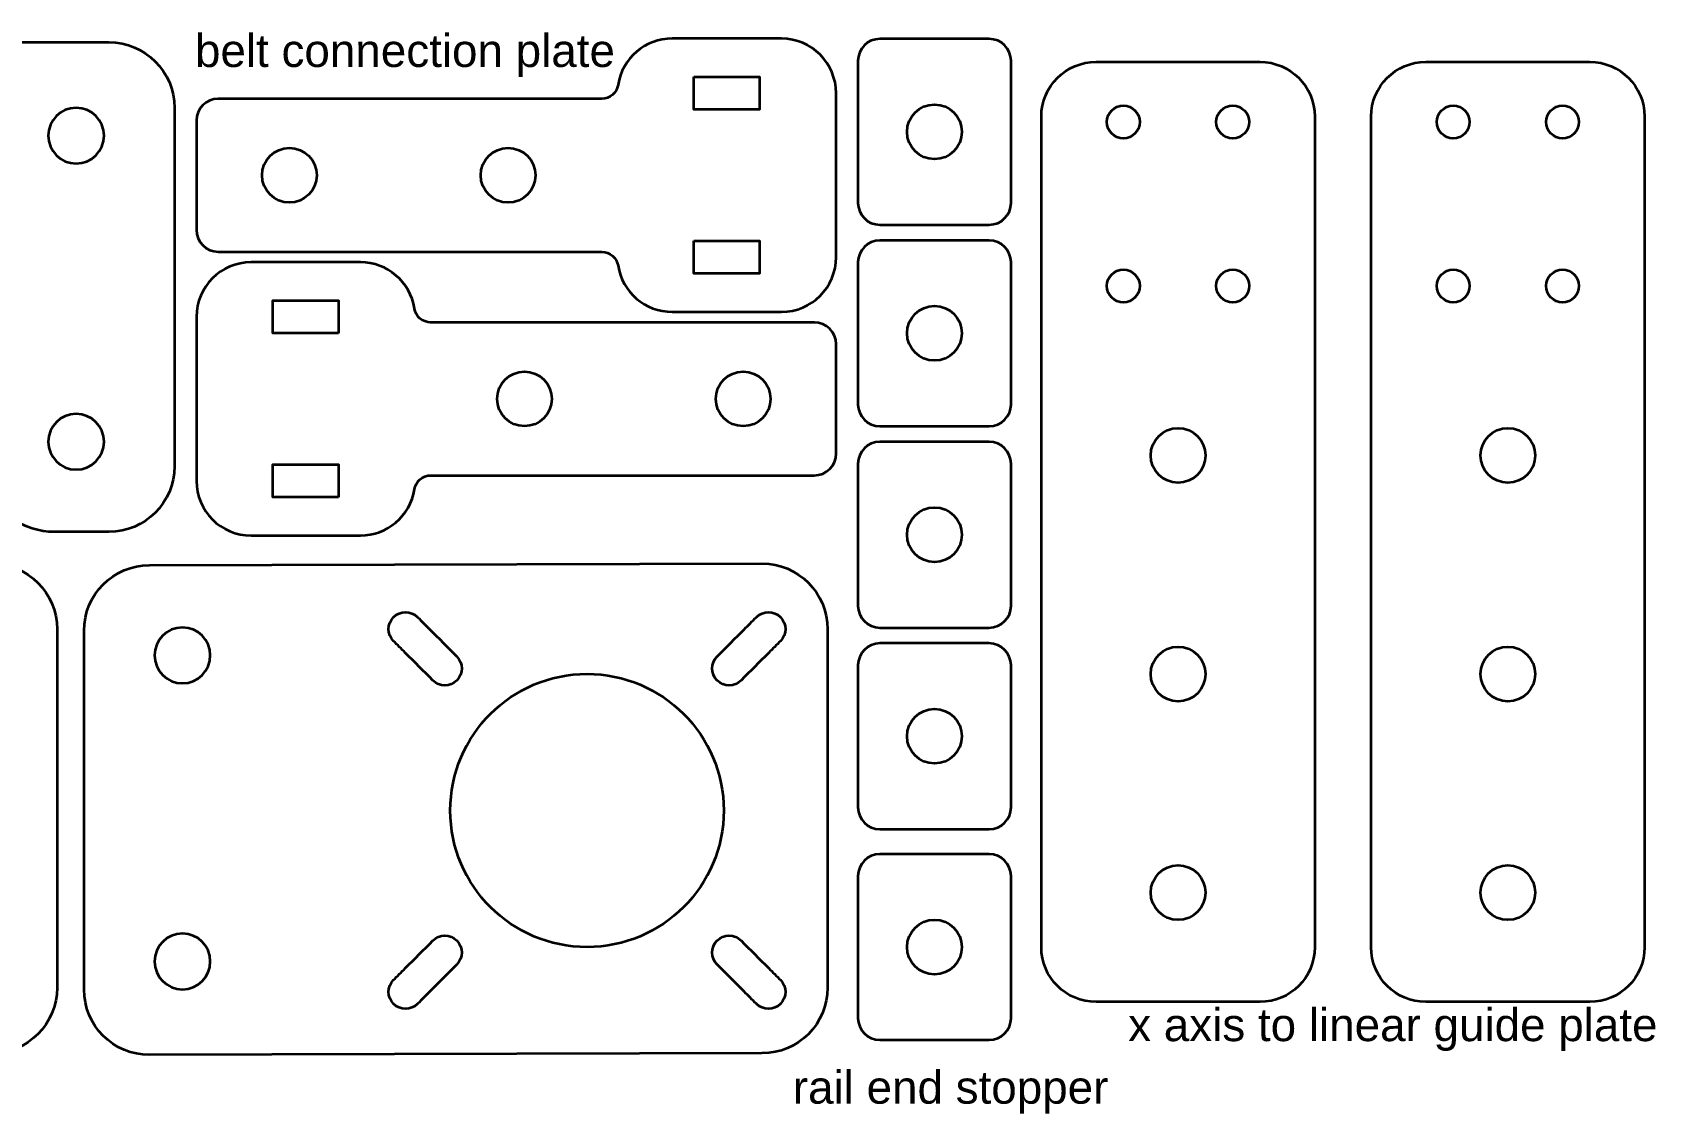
# Model space of a CAD drawing. Header units: millimetres. Extents: x -145 to 145, y 8 to 206.
# Drawn here: x -3.2 to 145.2, y 107.2 to 206.1 of the extents above; entities that cross this region are included whole.
import ezdxf

# ---------------------------------------------------------------- set-up
doc = ezdxf.new("R2010")
doc.units = ezdxf.units.MM
doc.layers.add('cut', color=178, linetype='Continuous', true_color=0x000000)
doc.layers.add('text', color=178, linetype='Continuous', true_color=0x000000)
doc.styles.add('Helvetica Neue Regular', font='')
doc.styles.get('Helvetica Neue Regular').set_extended_font_data('Helvetica Neue')

msp = doc.modelspace()

# ---------------------------------------------------------------- linework, layer by layer
at = {"layer": 'cut', "color": 178, "lineweight": 35, "true_color": 0x000000}
for p, q in [((84.28, 205.53), (74.28, 205.53)), ((72.28, 203.53), (72.28, 190.53)), ((86.28, 190.53), (86.28, 203.53)), ((74.28, 188.53), (84.28, 188.53)), ((84.28, 187.1), (74.28, 187.1)), ((72.28, 185.1), (72.28, 172.1)), ((86.28, 172.1), (86.28, 185.1)), ((74.28, 170.1), (84.28, 170.1)), ((84.28, 168.67), (74.28, 168.67)), ((72.28, 166.67), (72.28, 153.67)), ((86.28, 153.67), (86.28, 166.67)), ((74.28, 151.67), (84.28, 151.67)), ((84.28, 150.24), (74.28, 150.24)), ((72.28, 148.24), (72.28, 135.24)), ((86.28, 135.24), (86.28, 148.24)), ((74.28, 133.24), (84.28, 133.24)), ((84.28, 130.95), (74.28, 130.95)), ((72.28, 128.95), (72.28, 115.95)), ((86.28, 115.95), (86.28, 128.95)), ((74.28, 113.95), (84.28, 113.95))]:
    msp.add_line(p, q, dxfattribs=at)
for points in [[(57.28, 202.06), (63.28, 202.06), (63.28, 199.06), (57.28, 199.06)], [(57.28, 187.06), (63.28, 187.06), (63.28, 184.06), (57.28, 184.06)], [(24.78, 178.6), (18.78, 178.6), (18.78, 181.6), (24.78, 181.6)], [(24.78, 163.6), (18.78, 163.6), (18.78, 166.6), (24.78, 166.6)]]:
    msp.add_lwpolyline(points, close=True, dxfattribs=at)
for points, knots in [([(3.78, 205.23), (3.78, 205.23), (-42.07, 205.23), (-42.07, 205.23), (-45.39, 205.23), (-48.07, 202.54), (-48.07, 199.23), (-48.07, 199.23), (-48.07, 194.26), (-48.07, 194.26), (-48.07, 192.45), (-47.18, 190.76), (-45.7, 189.73), (-45.7, 189.73), (-5.13, 161.67), (-5.13, 161.67), (-3.97, 160.86), (-2.59, 160.43), (-1.18, 160.43), (-1.18, 160.43), (3.78, 160.43), (3.78, 160.43), (7.09, 160.43), (9.78, 163.12), (9.78, 166.43), (9.78, 166.43), (9.78, 199.23), (9.78, 199.23), (9.78, 202.54), (7.09, 205.23), (3.78, 205.23)], [0, 0, 0, 0, 1, 1, 1, 2, 2, 2, 3, 3, 3, 4, 4, 4, 5, 5, 5, 6, 6, 6, 7, 7, 7, 8, 8, 8, 9, 9, 9, 10, 10, 10, 10]), ([(13.77, 186.06), (25.46, 186.06), (37.16, 186.06), (48.86, 186.06), (49.59, 186.06), (50.22, 185.52), (50.34, 184.79), (50.72, 182.36), (52.81, 180.56), (55.28, 180.56), (58.61, 180.56), (61.94, 180.56), (65.28, 180.56), (68.04, 180.56), (70.28, 182.8), (70.28, 185.56), (70.28, 190.56), (70.28, 195.56), (70.28, 200.56), (70.28, 203.32), (68.04, 205.56), (65.28, 205.56), (61.94, 205.56), (58.61, 205.56), (55.28, 205.56), (52.81, 205.56), (50.72, 203.77), (50.34, 201.33), (50.22, 200.6), (49.59, 200.06), (48.86, 200.06), (37.16, 200.06), (25.47, 200.06), (13.78, 200.06), (12.67, 200.06), (11.78, 199.17), (11.78, 198.06), (11.78, 194.73), (11.78, 191.39), (11.78, 188.06), (11.78, 186.96), (12.67, 186.06), (13.78, 186.06)], [0, 0, 0, 0, 1, 1, 1, 2, 2, 2, 3, 3, 3, 4, 4, 4, 5, 5, 5, 6, 6, 6, 7, 7, 7, 8, 8, 8, 9, 9, 9, 10, 10, 10, 11, 11, 11, 12, 12, 12, 13, 13, 13, 14, 14, 14, 14]), ([(114.05, 198.43), (114.05, 201.19), (111.81, 203.43), (109.05, 203.43), (108.89, 203.43), (108.72, 203.43), (108.55, 203.43), (108.55, 203.43), (108.55, 203.43), (108.55, 203.43), (103.89, 203.43), (99.22, 203.43), (94.55, 203.43), (94.55, 203.43), (94.55, 203.43), (94.55, 203.43), (94.38, 203.43), (94.22, 203.43), (94.05, 203.43), (91.29, 203.43), (89.05, 201.19), (89.05, 198.43), (89.05, 196.43), (89.05, 124.43), (89.05, 122.43), (89.05, 119.67), (91.29, 117.43), (94.05, 117.43), (94.22, 117.43), (94.39, 117.43), (94.55, 117.43), (94.55, 117.43), (94.55, 117.43), (94.55, 117.43), (99.22, 117.43), (103.89, 117.43), (108.55, 117.43), (108.55, 117.43), (108.55, 117.43), (108.55, 117.43), (108.72, 117.43), (108.89, 117.43), (109.05, 117.43), (111.81, 117.43), (114.05, 119.67), (114.05, 122.43), (114.05, 124.43), (114.05, 196.43), (114.05, 198.43)], [0, 0, 0, 0, 1, 1, 1, 2, 2, 2, 3, 3, 3, 4, 4, 4, 5, 5, 5, 6, 6, 6, 7, 7, 7, 8, 8, 8, 9, 9, 9, 10, 10, 10, 11, 11, 11, 12, 12, 12, 13, 13, 13, 14, 14, 14, 15, 15, 15, 16, 16, 16, 16]), ([(144.21, 198.43), (144.21, 201.19), (141.97, 203.43), (139.21, 203.43), (139.04, 203.43), (138.87, 203.43), (138.71, 203.43), (138.71, 203.43), (138.71, 203.43), (138.71, 203.43), (134.04, 203.43), (129.37, 203.43), (124.71, 203.43), (124.71, 203.43), (124.71, 203.43), (124.71, 203.43), (124.54, 203.43), (124.37, 203.43), (124.21, 203.43), (121.45, 203.43), (119.21, 201.19), (119.21, 198.43), (119.21, 196.43), (119.21, 124.43), (119.21, 122.43), (119.21, 119.67), (121.45, 117.43), (124.21, 117.43), (124.37, 117.43), (124.54, 117.43), (124.71, 117.43), (124.71, 117.43), (124.71, 117.43), (124.71, 117.43), (129.37, 117.43), (134.04, 117.43), (138.71, 117.43), (138.71, 117.43), (138.71, 117.43), (138.71, 117.43), (138.87, 117.43), (139.04, 117.43), (139.21, 117.43), (141.97, 117.43), (144.21, 119.67), (144.21, 122.43), (144.21, 124.43), (144.21, 196.43), (144.21, 198.43)], [0, 0, 0, 0, 1, 1, 1, 2, 2, 2, 3, 3, 3, 4, 4, 4, 5, 5, 5, 6, 6, 6, 7, 7, 7, 8, 8, 8, 9, 9, 9, 10, 10, 10, 11, 11, 11, 12, 12, 12, 13, 13, 13, 14, 14, 14, 15, 15, 15, 16, 16, 16, 16]), ([(3.33, 196.68), (3.33, 195.27), (2.19, 194.13), (0.78, 194.13), (-0.63, 194.13), (-1.77, 195.27), (-1.77, 196.68), (-1.77, 198.09), (-0.63, 199.23), (0.78, 199.23), (2.19, 199.23), (3.33, 198.09), (3.33, 196.68)], [0, 0, 0, 0, 1, 1, 1, 2, 2, 2, 3, 3, 3, 4, 4, 4, 4]), ([(81.78, 197.03), (81.78, 198.41), (80.66, 199.53), (79.28, 199.53), (77.89, 199.53), (76.77, 198.41), (76.77, 197.03), (76.77, 195.65), (77.89, 194.53), (79.28, 194.53), (80.66, 194.53), (81.78, 195.65), (81.78, 197.03)], [0, 0, 0, 0, 1, 1, 1, 2, 2, 2, 3, 3, 3, 4, 4, 4, 4]), ([(96.55, 199.43), (95.72, 199.43), (95.05, 198.76), (95.05, 197.93), (95.05, 197.1), (95.72, 196.43), (96.55, 196.43), (97.38, 196.43), (98.05, 197.1), (98.05, 197.93), (98.05, 198.76), (97.38, 199.43), (96.55, 199.43)], [0, 0, 0, 0, 1, 1, 1, 2, 2, 2, 3, 3, 3, 4, 4, 4, 4]), ([(106.55, 199.43), (105.72, 199.43), (105.05, 198.76), (105.05, 197.93), (105.05, 197.1), (105.72, 196.43), (106.55, 196.43), (107.38, 196.43), (108.05, 197.1), (108.05, 197.93), (108.05, 198.76), (107.38, 199.43), (106.55, 199.43)], [0, 0, 0, 0, 1, 1, 1, 2, 2, 2, 3, 3, 3, 4, 4, 4, 4]), ([(126.71, 199.43), (125.88, 199.43), (125.21, 198.76), (125.21, 197.93), (125.21, 197.1), (125.88, 196.43), (126.71, 196.43), (127.54, 196.43), (128.21, 197.1), (128.21, 197.93), (128.21, 198.76), (127.54, 199.43), (126.71, 199.43)], [0, 0, 0, 0, 1, 1, 1, 2, 2, 2, 3, 3, 3, 4, 4, 4, 4]), ([(136.71, 199.43), (135.88, 199.43), (135.21, 198.76), (135.21, 197.93), (135.21, 197.1), (135.88, 196.43), (136.71, 196.43), (137.54, 196.43), (138.21, 197.1), (138.21, 197.93), (138.21, 198.76), (137.54, 199.43), (136.71, 199.43)], [0, 0, 0, 0, 1, 1, 1, 2, 2, 2, 3, 3, 3, 4, 4, 4, 4]), ([(20.28, 195.56), (18.9, 195.56), (17.78, 194.44), (17.78, 193.06), (17.78, 191.68), (18.9, 190.56), (20.28, 190.56), (21.66, 190.56), (22.78, 191.68), (22.78, 193.06), (22.78, 194.44), (21.66, 195.56), (20.28, 195.56)], [0, 0, 0, 0, 1, 1, 1, 2, 2, 2, 3, 3, 3, 4, 4, 4, 4]), ([(40.28, 195.56), (38.9, 195.56), (37.78, 194.44), (37.78, 193.06), (37.78, 191.68), (38.9, 190.56), (40.28, 190.56), (41.66, 190.56), (42.78, 191.68), (42.78, 193.06), (42.78, 194.44), (41.66, 195.56), (40.28, 195.56)], [0, 0, 0, 0, 1, 1, 1, 2, 2, 2, 3, 3, 3, 4, 4, 4, 4]), ([(68.29, 179.6), (56.59, 179.6), (44.9, 179.6), (33.2, 179.6), (32.46, 179.6), (31.83, 180.14), (31.72, 180.87), (31.34, 183.3), (29.24, 185.1), (26.78, 185.1), (23.44, 185.1), (20.11, 185.1), (16.78, 185.1), (14.02, 185.1), (11.78, 182.86), (11.78, 180.1), (11.78, 175.1), (11.78, 170.1), (11.78, 165.1), (11.78, 162.34), (14.02, 160.1), (16.78, 160.1), (20.11, 160.1), (23.44, 160.1), (26.78, 160.1), (29.24, 160.1), (31.34, 161.9), (31.72, 164.33), (31.83, 165.06), (32.46, 165.6), (33.2, 165.6), (44.89, 165.6), (56.59, 165.6), (68.28, 165.6), (69.38, 165.6), (70.28, 166.5), (70.28, 167.6), (70.28, 170.93), (70.28, 174.27), (70.28, 177.6), (70.28, 178.7), (69.38, 179.6), (68.28, 179.6)], [0, 0, 0, 0, 1, 1, 1, 2, 2, 2, 3, 3, 3, 4, 4, 4, 5, 5, 5, 6, 6, 6, 7, 7, 7, 8, 8, 8, 9, 9, 9, 10, 10, 10, 11, 11, 11, 12, 12, 12, 13, 13, 13, 14, 14, 14, 14]), ([(96.55, 184.43), (95.72, 184.43), (95.05, 183.76), (95.05, 182.93), (95.05, 182.1), (95.72, 181.43), (96.55, 181.43), (97.38, 181.43), (98.05, 182.1), (98.05, 182.93), (98.05, 183.76), (97.38, 184.43), (96.55, 184.43)], [0, 0, 0, 0, 1, 1, 1, 2, 2, 2, 3, 3, 3, 4, 4, 4, 4]), ([(106.55, 184.43), (105.72, 184.43), (105.05, 183.76), (105.05, 182.93), (105.05, 182.1), (105.72, 181.43), (106.55, 181.43), (107.38, 181.43), (108.05, 182.1), (108.05, 182.93), (108.05, 183.76), (107.38, 184.43), (106.55, 184.43)], [0, 0, 0, 0, 1, 1, 1, 2, 2, 2, 3, 3, 3, 4, 4, 4, 4]), ([(126.71, 184.43), (125.88, 184.43), (125.21, 183.76), (125.21, 182.93), (125.21, 182.1), (125.88, 181.43), (126.71, 181.43), (127.54, 181.43), (128.21, 182.1), (128.21, 182.93), (128.21, 183.76), (127.54, 184.43), (126.71, 184.43)], [0, 0, 0, 0, 1, 1, 1, 2, 2, 2, 3, 3, 3, 4, 4, 4, 4]), ([(136.71, 184.43), (135.88, 184.43), (135.21, 183.76), (135.21, 182.93), (135.21, 182.1), (135.88, 181.43), (136.71, 181.43), (137.54, 181.43), (138.21, 182.1), (138.21, 182.93), (138.21, 183.76), (137.54, 184.43), (136.71, 184.43)], [0, 0, 0, 0, 1, 1, 1, 2, 2, 2, 3, 3, 3, 4, 4, 4, 4]), ([(81.78, 178.6), (81.78, 179.98), (80.66, 181.1), (79.28, 181.1), (77.89, 181.1), (76.77, 179.98), (76.77, 178.6), (76.77, 177.22), (77.89, 176.1), (79.28, 176.1), (80.66, 176.1), (81.78, 177.22), (81.78, 178.6)], [0, 0, 0, 0, 1, 1, 1, 2, 2, 2, 3, 3, 3, 4, 4, 4, 4]), ([(41.78, 170.1), (43.16, 170.1), (44.28, 171.22), (44.28, 172.6), (44.28, 173.98), (43.16, 175.1), (41.78, 175.1), (40.4, 175.1), (39.28, 173.98), (39.28, 172.6), (39.28, 171.22), (40.4, 170.1), (41.78, 170.1)], [0, 0, 0, 0, 1, 1, 1, 2, 2, 2, 3, 3, 3, 4, 4, 4, 4]), ([(61.78, 170.1), (63.16, 170.1), (64.28, 171.22), (64.28, 172.6), (64.28, 173.98), (63.16, 175.1), (61.78, 175.1), (60.4, 175.1), (59.28, 173.98), (59.28, 172.6), (59.28, 171.22), (60.4, 170.1), (61.78, 170.1)], [0, 0, 0, 0, 1, 1, 1, 2, 2, 2, 3, 3, 3, 4, 4, 4, 4]), ([(3.33, 168.68), (3.33, 167.27), (2.19, 166.13), (0.78, 166.13), (-0.63, 166.13), (-1.77, 167.27), (-1.77, 168.68), (-1.77, 170.09), (-0.63, 171.23), (0.78, 171.23), (2.19, 171.23), (3.33, 170.09), (3.33, 168.68)], [0, 0, 0, 0, 1, 1, 1, 2, 2, 2, 3, 3, 3, 4, 4, 4, 4]), ([(104.05, 167.43), (104.05, 168.81), (102.93, 169.93), (101.55, 169.93), (100.17, 169.93), (99.05, 168.81), (99.05, 167.43), (99.05, 166.05), (100.17, 164.93), (101.55, 164.93), (102.93, 164.93), (104.05, 166.05), (104.05, 167.43)], [0, 0, 0, 0, 1, 1, 1, 2, 2, 2, 3, 3, 3, 4, 4, 4, 4]), ([(134.21, 167.43), (134.21, 168.81), (133.09, 169.93), (131.71, 169.93), (130.33, 169.93), (129.21, 168.81), (129.21, 167.43), (129.21, 166.05), (130.33, 164.93), (131.71, 164.93), (133.09, 164.93), (134.21, 166.05), (134.21, 167.43)], [0, 0, 0, 0, 1, 1, 1, 2, 2, 2, 3, 3, 3, 4, 4, 4, 4]), ([(81.78, 160.17), (81.78, 161.55), (80.66, 162.67), (79.28, 162.67), (77.89, 162.67), (76.77, 161.55), (76.77, 160.17), (76.77, 158.79), (77.89, 157.67), (79.28, 157.67), (80.66, 157.67), (81.78, 158.79), (81.78, 160.17)], [0, 0, 0, 0, 1, 1, 1, 2, 2, 2, 3, 3, 3, 4, 4, 4, 4]), ([(-6.96, 157.54), (-6.96, 157.54), (-62.95, 157.39), (-62.95, 157.39), (-66.27, 157.39), (-68.95, 154.7), (-68.95, 151.39), (-68.95, 151.39), (-68.95, 118.58), (-68.95, 118.58), (-68.95, 115.27), (-66.27, 112.58), (-62.95, 112.58), (-62.95, 112.58), (-6.96, 112.73), (-6.96, 112.73), (-3.64, 112.73), (-0.96, 115.42), (-0.96, 118.73), (-0.96, 118.73), (-0.96, 151.54), (-0.96, 151.54), (-0.96, 154.85), (-3.64, 157.54), (-6.96, 157.54)], [0, 0, 0, 0, 1, 1, 1, 2, 2, 2, 3, 3, 3, 4, 4, 4, 5, 5, 5, 6, 6, 6, 7, 7, 7, 8, 8, 8, 8]), ([(63.5, 157.54), (63.5, 157.54), (7.5, 157.39), (7.5, 157.39), (4.18, 157.39), (1.5, 154.7), (1.5, 151.39), (1.5, 151.39), (1.5, 118.58), (1.5, 118.58), (1.5, 115.27), (4.18, 112.58), (7.5, 112.58), (7.5, 112.58), (63.5, 112.73), (63.5, 112.73), (66.81, 112.73), (69.5, 115.42), (69.5, 118.73), (69.5, 118.73), (69.5, 151.54), (69.5, 151.54), (69.5, 154.85), (66.81, 157.54), (63.5, 157.54)], [0, 0, 0, 0, 1, 1, 1, 2, 2, 2, 3, 3, 3, 4, 4, 4, 5, 5, 5, 6, 6, 6, 7, 7, 7, 8, 8, 8, 8]), ([(30.9, 149.35), (30.54, 149.71), (30.17, 150.08), (29.81, 150.44), (29.2, 151.05), (29.2, 152.03), (29.81, 152.64), (30.41, 153.24), (31.39, 153.24), (32, 152.64), (32.36, 152.27), (32.73, 151.91), (33.09, 151.54), (33.93, 150.71), (34.76, 149.87), (35.59, 149.04), (36.2, 148.44), (36.2, 147.45), (35.59, 146.85), (34.99, 146.24), (34.01, 146.24), (33.4, 146.85), (32.57, 147.68), (31.74, 148.52), (30.9, 149.35), (30.9, 149.35), (30.9, 149.35), (30.9, 149.36)], [0, 0, 0, 0, 1, 1, 1, 2, 2, 2, 3, 3, 3, 4, 4, 4, 5, 5, 5, 6, 6, 6, 7, 7, 7, 8, 8, 8, 9, 9, 9, 9]), ([(61.9, 151.54), (62.27, 151.91), (62.63, 152.27), (63, 152.64), (63.6, 153.24), (64.58, 153.24), (65.19, 152.64), (65.8, 152.03), (65.8, 151.05), (65.19, 150.44), (64.82, 150.08), (64.46, 149.71), (64.09, 149.35), (63.26, 148.52), (62.43, 147.68), (61.59, 146.85), (60.99, 146.24), (60.01, 146.24), (59.4, 146.85), (58.8, 147.45), (58.8, 148.44), (59.4, 149.04), (60.24, 149.87), (61.07, 150.71), (61.9, 151.54), (61.9, 151.54), (61.91, 151.55), (61.91, 151.55)], [0, 0, 0, 0, 1, 1, 1, 2, 2, 2, 3, 3, 3, 4, 4, 4, 5, 5, 5, 6, 6, 6, 7, 7, 7, 8, 8, 8, 9, 9, 9, 9]), ([(13.05, 149.14), (13.05, 147.73), (11.91, 146.58), (10.5, 146.58), (9.09, 146.58), (7.95, 147.73), (7.95, 149.14), (7.95, 150.54), (9.09, 151.69), (10.5, 151.69), (11.91, 151.69), (13.05, 150.54), (13.05, 149.14)], [0, 0, 0, 0, 1, 1, 1, 2, 2, 2, 3, 3, 3, 4, 4, 4, 4]), ([(104.05, 147.43), (104.05, 148.81), (102.93, 149.93), (101.55, 149.93), (100.17, 149.93), (99.05, 148.81), (99.05, 147.43), (99.05, 146.05), (100.17, 144.93), (101.55, 144.93), (102.93, 144.93), (104.05, 146.05), (104.05, 147.43)], [0, 0, 0, 0, 1, 1, 1, 2, 2, 2, 3, 3, 3, 4, 4, 4, 4]), ([(134.21, 147.43), (134.21, 148.81), (133.09, 149.93), (131.71, 149.93), (130.33, 149.93), (129.21, 148.81), (129.21, 147.43), (129.21, 146.05), (130.33, 144.93), (131.71, 144.93), (133.09, 144.93), (134.21, 146.05), (134.21, 147.43)], [0, 0, 0, 0, 1, 1, 1, 2, 2, 2, 3, 3, 3, 4, 4, 4, 4]), ([(60, 134.94), (60, 141.85), (54.4, 147.44), (47.5, 147.44), (40.6, 147.44), (35, 141.85), (35, 134.94), (35, 128.04), (40.6, 122.45), (47.5, 122.45), (54.4, 122.45), (60, 128.04), (60, 134.94)], [0, 0, 0, 0, 1, 1, 1, 2, 2, 2, 3, 3, 3, 4, 4, 4, 4]), ([(76.77, 141.74), (76.77, 140.36), (77.89, 139.24), (79.28, 139.24), (80.66, 139.24), (81.78, 140.36), (81.78, 141.74), (81.78, 143.12), (80.66, 144.24), (79.28, 144.24), (77.89, 144.24), (76.77, 143.12), (76.77, 141.74)], [0, 0, 0, 0, 1, 1, 1, 2, 2, 2, 3, 3, 3, 4, 4, 4, 4]), ([(104.05, 127.43), (104.05, 128.81), (102.93, 129.93), (101.55, 129.93), (100.17, 129.93), (99.05, 128.81), (99.05, 127.43), (99.05, 126.05), (100.17, 124.93), (101.55, 124.93), (102.93, 124.93), (104.05, 126.05), (104.05, 127.43)], [0, 0, 0, 0, 1, 1, 1, 2, 2, 2, 3, 3, 3, 4, 4, 4, 4]), ([(134.21, 127.43), (134.21, 128.81), (133.09, 129.93), (131.71, 129.93), (130.33, 129.93), (129.21, 128.81), (129.21, 127.43), (129.21, 126.05), (130.33, 124.93), (131.71, 124.93), (133.09, 124.93), (134.21, 126.05), (134.21, 127.43)], [0, 0, 0, 0, 1, 1, 1, 2, 2, 2, 3, 3, 3, 4, 4, 4, 4]), ([(81.78, 122.45), (81.78, 123.83), (80.66, 124.95), (79.28, 124.95), (77.89, 124.95), (76.77, 123.83), (76.77, 122.45), (76.77, 121.07), (77.89, 119.95), (79.28, 119.95), (80.66, 119.95), (81.78, 121.07), (81.78, 122.45)], [0, 0, 0, 0, 1, 1, 1, 2, 2, 2, 3, 3, 3, 4, 4, 4, 4]), ([(7.95, 121.14), (7.95, 122.54), (9.09, 123.69), (10.5, 123.69), (11.91, 123.69), (13.05, 122.54), (13.05, 121.14), (13.05, 119.73), (11.91, 118.58), (10.5, 118.58), (9.09, 118.58), (7.95, 119.73), (7.95, 121.14)], [0, 0, 0, 0, 1, 1, 1, 2, 2, 2, 3, 3, 3, 4, 4, 4, 4]), ([(33.09, 118.35), (32.73, 117.98), (32.36, 117.62), (32, 117.25), (31.39, 116.65), (30.41, 116.65), (29.81, 117.25), (29.2, 117.86), (29.2, 118.84), (29.81, 119.44), (30.17, 119.81), (30.54, 120.18), (30.9, 120.54), (31.74, 121.37), (32.57, 122.21), (33.4, 123.04), (34.01, 123.65), (34.99, 123.65), (35.59, 123.04), (36.2, 122.44), (36.2, 121.45), (35.59, 120.85), (34.76, 120.02), (33.93, 119.18), (33.09, 118.35), (33.09, 118.35), (33.09, 118.34), (33.09, 118.34)], [0, 0, 0, 0, 1, 1, 1, 2, 2, 2, 3, 3, 3, 4, 4, 4, 5, 5, 5, 6, 6, 6, 7, 7, 7, 8, 8, 8, 9, 9, 9, 9]), ([(64.09, 120.54), (64.46, 120.18), (64.82, 119.81), (65.19, 119.44), (65.8, 118.84), (65.8, 117.86), (65.19, 117.25), (64.59, 116.65), (63.6, 116.65), (63, 117.25), (62.63, 117.62), (62.27, 117.98), (61.9, 118.35), (61.07, 119.18), (60.24, 120.02), (59.4, 120.85), (58.8, 121.45), (58.8, 122.44), (59.4, 123.04), (60.01, 123.65), (60.99, 123.65), (61.59, 123.04), (62.43, 122.21), (63.26, 121.37), (64.09, 120.54), (64.1, 120.54), (64.1, 120.54), (64.1, 120.53)], [0, 0, 0, 0, 1, 1, 1, 2, 2, 2, 3, 3, 3, 4, 4, 4, 5, 5, 5, 6, 6, 6, 7, 7, 7, 8, 8, 8, 9, 9, 9, 9])]:
    msp.add_open_spline(points, degree=3, knots=knots, dxfattribs=at)
for points in [[(74.28, 205.53), (73.17, 205.53), (72.28, 204.64), (72.28, 203.53)], [(86.28, 203.53), (86.27, 204.64), (85.38, 205.53), (84.28, 205.53)], [(72.28, 190.53), (72.28, 189.43), (73.17, 188.53), (74.28, 188.53)], [(84.28, 188.53), (85.38, 188.53), (86.28, 189.43), (86.28, 190.53)], [(74.28, 187.1), (73.17, 187.1), (72.28, 186.2), (72.28, 185.1)], [(86.28, 185.1), (86.27, 186.21), (85.38, 187.1), (84.28, 187.1)], [(72.28, 172.1), (72.28, 171), (73.17, 170.1), (74.28, 170.1)], [(84.28, 170.1), (85.38, 170.1), (86.28, 171), (86.28, 172.1)], [(74.28, 168.67), (73.17, 168.67), (72.28, 167.77), (72.28, 166.67)], [(86.28, 166.67), (86.27, 167.77), (85.38, 168.67), (84.28, 168.67)], [(72.28, 153.67), (72.28, 152.56), (73.17, 151.67), (74.28, 151.67)], [(84.28, 151.67), (85.38, 151.67), (86.28, 152.56), (86.28, 153.67)], [(74.28, 150.24), (73.17, 150.24), (72.28, 149.34), (72.28, 148.24)], [(86.28, 148.24), (86.27, 149.34), (85.38, 150.24), (84.28, 150.24)], [(72.28, 135.24), (72.28, 134.13), (73.17, 133.24), (74.28, 133.24)], [(84.28, 133.24), (85.38, 133.24), (86.28, 134.13), (86.28, 135.24)], [(74.28, 130.95), (73.17, 130.95), (72.28, 130.05), (72.28, 128.95)], [(86.28, 128.95), (86.27, 130.05), (85.38, 130.95), (84.28, 130.95)], [(72.28, 115.95), (72.28, 114.84), (73.17, 113.95), (74.28, 113.95)], [(84.28, 113.95), (85.38, 113.95), (86.28, 114.84), (86.28, 115.95)]]:
    msp.add_open_spline(points, degree=3, dxfattribs=at)

# ---------------------------------------------------------------- texts
at = {"layer": 'text', "color": 5, "true_color": 0x0000ff, "char_height": 2.9972, "attachment_point": 7, "style": 'Helvetica Neue Regular'}
for s, insert, width in [('belt connection plate', (11.65, 202.06), 84.5112), ('x axis to linear guide plate', (96.99, 112.94), 103.6081), ('rail end stopper', (66.32, 107.22), 64.6937)]:
    msp.add_mtext(s, dxfattribs=dict(at, insert=insert, width=width))

doc.saveas('drawing.dxf')
